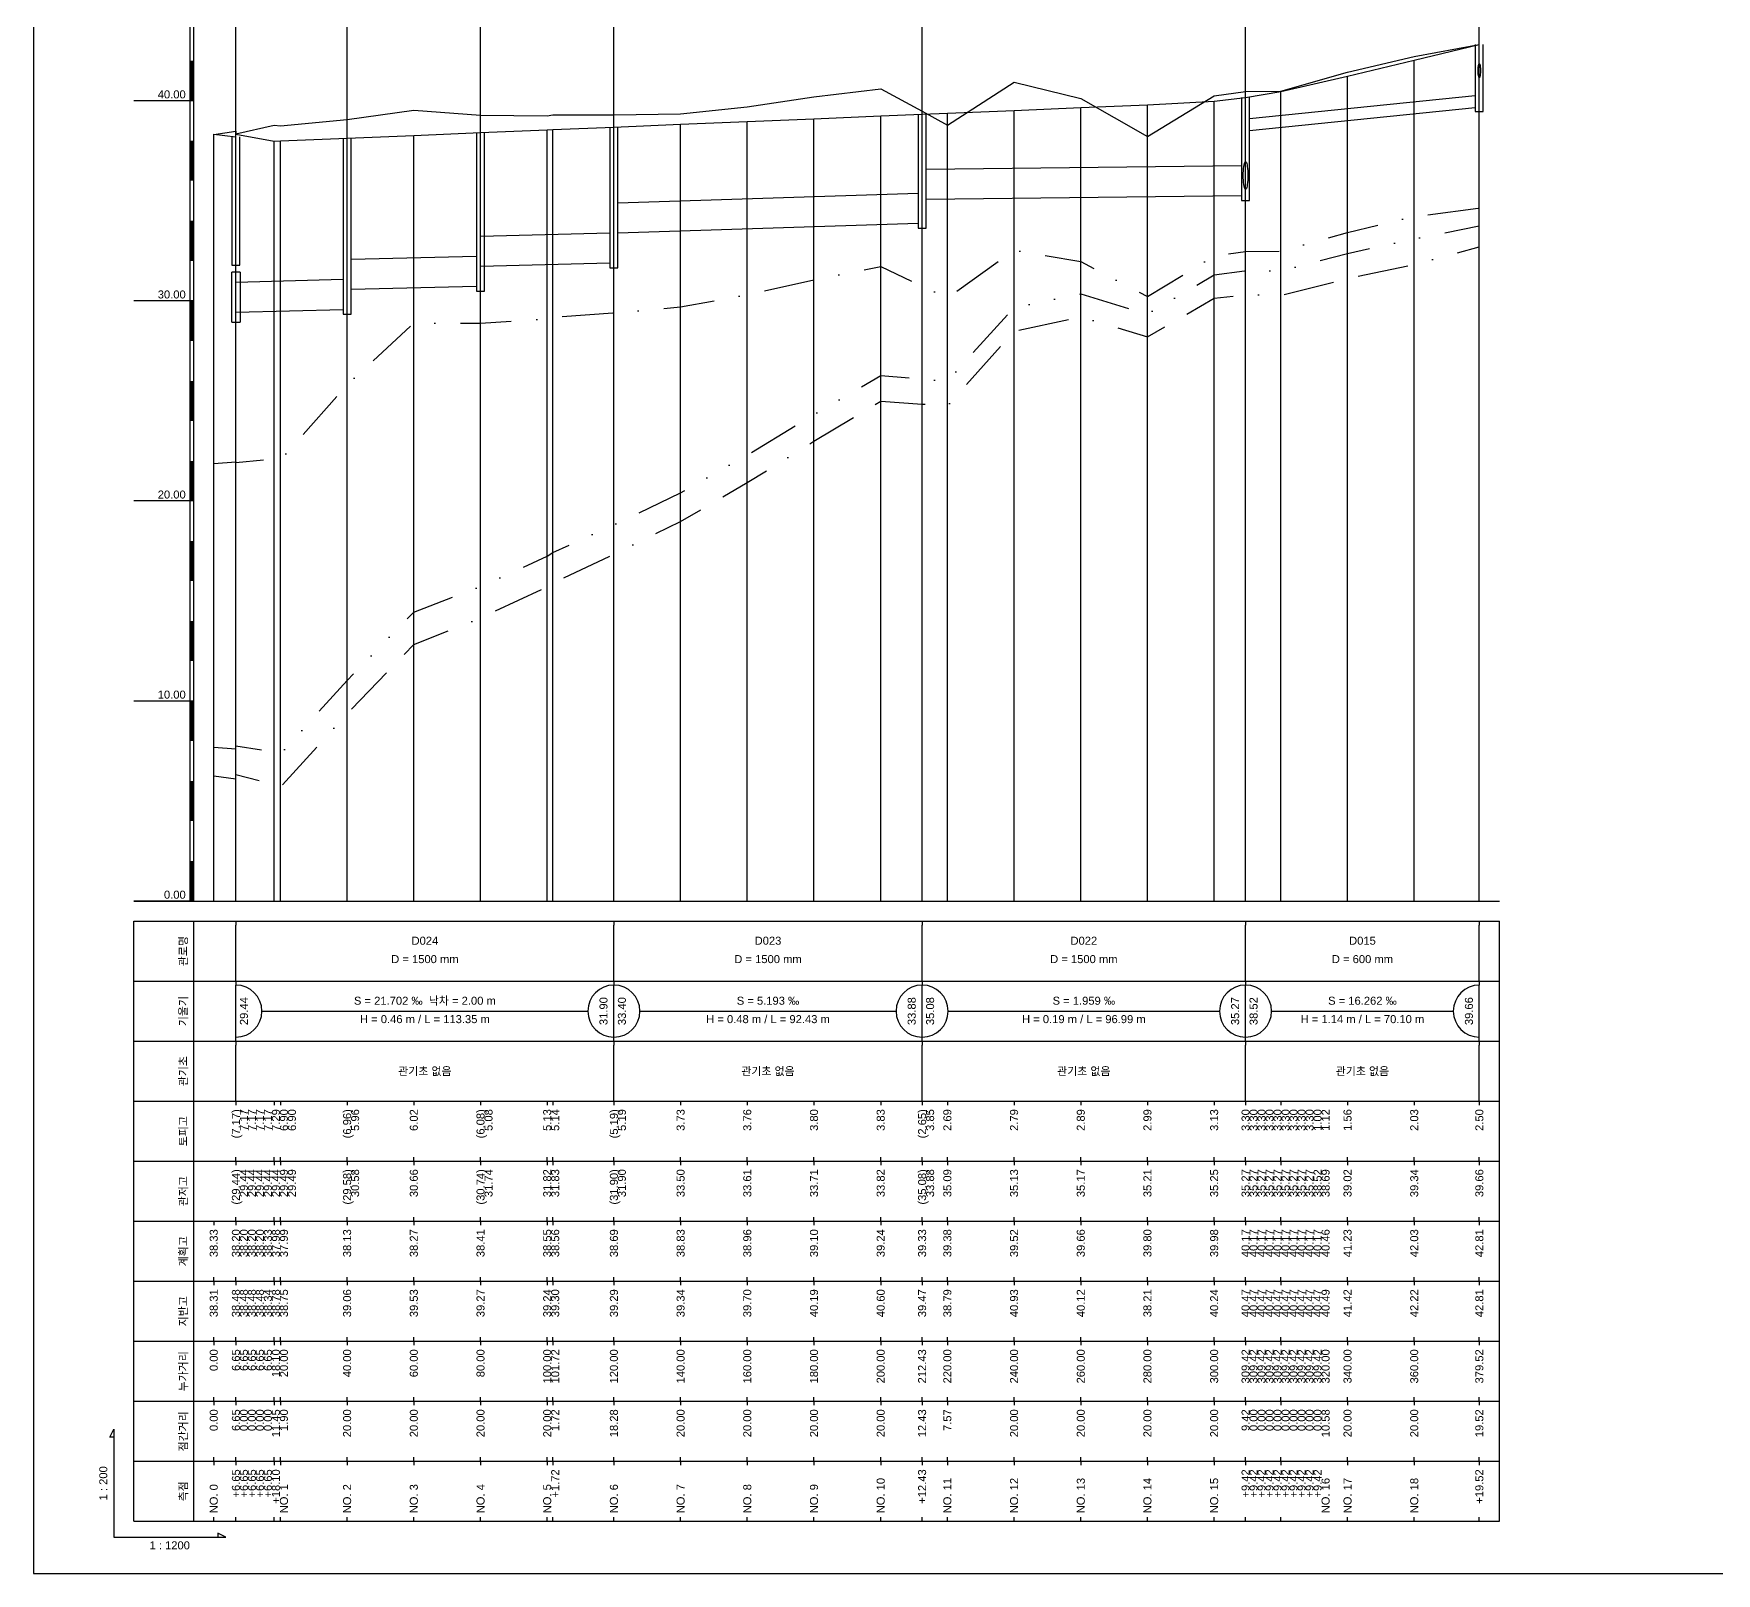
# Model space of a CAD drawing. Header units: millimetres. Extents: x -105495 to 3444, y -108190 to 2013.
# Drawn here: x 20 to 440.5, y -22540 to -22155.2 of the extents above; entities that cross this region are included whole.
import ezdxf
from ezdxf.enums import TextEntityAlignment as Align

# ---------------------------------------------------------------- set-up
doc = ezdxf.new("R2010")
doc.units = ezdxf.units.MM
for name, pattern in [('BORDER', [44.45, 12.7, -6.35, 12.7, -6.35, 0, -6.35]), ('DASHDOT', [25.4, 12.7, -6.35, 0, -6.35]), ('DIVIDE', [31.75, 12.7, -6.35, 0, -6.35, 0, -6.35])]:
    doc.linetypes.add(name, pattern=pattern)
for name, color, linetype in [('KZ_종단_계획선', 1, 'Continuous'), ('KZ_종단_관로', 4, 'Continuous'), ('KZ_종단_깃발', 7, 'Continuous'), ('KZ_종단_도각', 7, 'Continuous'), ('KZ_종단_맨홀', 4, 'Continuous'), ('KZ_종단_수직선', 7, 'Continuous'), ('KZ_종단_암거', 1, 'Continuous'), ('KZ_종단_암선1', 56, 'DASHDOT'), ('KZ_종단_암선2', 4, 'DIVIDE'), ('KZ_종단_암선3', 6, 'BORDER'), ('KZ_종단_원형관', 4, 'Continuous'), ('KZ_종단_지반선', 3, 'Continuous'), ('KZ_종단_테이블문자', 7, 'Continuous'), ('KZ_종단_테이블선', 7, 'Continuous'), ('KZ_종단_폴대', 7, 'Continuous')]:
    doc.layers.add(name, color=color, linetype=linetype)
doc.styles.get("Standard").update_dxf_attribs({"font": 'arial.ttf'})

msp = doc.modelspace()

# ---------------------------------------------------------------- linework, layer by layer
at = {"layer": 'KZ_종단_계획선'}
msp.add_lwpolyline([(65, -22180.33), (70.54, -22180.98), (70.54, -22180.98), (70.54, -22180.98), (70.54, -22180.98), (70.54, -22180.37), (80.08, -22182.1), (81.67, -22182.03), (98.33, -22181.34), (115, -22180.65), (131.67, -22179.95), (148.33, -22179.26), (149.76, -22179.2), (165, -22178.57), (181.67, -22177.87), (198.33, -22177.18), (215, -22176.49), (231.67, -22175.79), (242.02, -22175.36), (248.33, -22175.1), (265, -22174.41), (281.67, -22173.71), (298.33, -22173.02), (315, -22172.09), (322.85, -22171.17), (322.85, -22171.17), (322.85, -22171.17), (322.85, -22171.17), (322.85, -22171.17), (322.85, -22171.17), (322.85, -22171.17), (322.85, -22171.17), (322.85, -22171.17), (322.85, -22171.17), (331.67, -22169.7), (348.33, -22165.87), (365, -22161.86), (381.27, -22157.95)], dxfattribs=at)
at = {"layer": 'KZ_종단_관로'}
for p, q in [((323.85, -22176.4), (380.27, -22170.7)), ((323.85, -22179.4), (380.27, -22173.7)), ((243.02, -22189.1), (321.85, -22188.15)), ((166, -22197.5), (241.02, -22195.1)), ((243.02, -22196.6), (321.85, -22195.65)), ((131.67, -22205.81), (164, -22205)), ((166, -22205), (241.02, -22202.6)), ((99.33, -22211.62), (130.67, -22210.81)), ((131.67, -22213.31), (164, -22212.5)), ((70.54, -22217.3), (97.33, -22216.62)), ((99.33, -22219.12), (130.67, -22218.31)), ((70.54, -22224.8), (97.33, -22224.12))]:
    msp.add_line(p, q, dxfattribs=at)
at = {"layer": 'KZ_종단_깃발'}
for p, q in [((70.54, -22372), (70.54, -22117.95)), ((98.33, -22372), (98.33, -22117.95)), ((131.67, -22372), (131.67, -22117.95)), ((165, -22372), (165, -22117.95)), ((242.02, -22372), (242.02, -22117.95)), ((322.85, -22372), (322.85, -22117.95)), ((322.85, -22372), (322.85, -22117.95)), ((381.27, -22372), (381.27, -22117.95))]:
    msp.add_line(p, q, dxfattribs=at)
at = {"layer": 'KZ_종단_도각'}
msp.add_lwpolyline([(20, -22540), (861, -22540), (861, -21946), (20, -21946)], close=True, dxfattribs=at)
at = {"layer": 'KZ_종단_맨홀'}
for points in [[(380.27, -22157.95), (380.27, -22174.7), (382.27, -22174.7), (382.27, -22157.95)], [(321.85, -22171.17), (321.85, -22196.88), (323.85, -22196.88), (323.85, -22171.17)], [(321.85, -22171.17), (321.85, -22196.88), (323.85, -22196.88), (323.85, -22171.17)], [(241.02, -22175.36), (241.02, -22203.83), (243.02, -22203.83), (243.02, -22175.36)], [(69.54, -22180.98), (69.54, -22213.1), (71.54, -22213.1), (71.54, -22180.98)], [(97.33, -22181.34), (97.33, -22225.35), (99.33, -22225.35), (99.33, -22181.34)], [(130.67, -22179.95), (130.67, -22219.54), (132.67, -22219.54), (132.67, -22179.95)], [(164, -22178.57), (164, -22213.73), (166, -22213.73), (166, -22178.57)]]:
    msp.add_lwpolyline(points, dxfattribs=at)
at = {"layer": 'KZ_종단_수직선'}
for p, q in [((381.27, -22372), (381.27, -22157.95)), ((365, -22372), (365, -22161.86)), ((348.33, -22372), (348.33, -22165.87)), ((315, -22372), (315, -22172.09)), ((322.85, -22372), (322.85, -22171.17)), ((322.85, -22372), (322.85, -22171.17)), ((322.85, -22372), (322.85, -22171.17)), ((322.85, -22372), (322.85, -22171.17)), ((322.85, -22372), (322.85, -22171.17)), ((322.85, -22372), (322.85, -22171.17)), ((322.85, -22372), (322.85, -22171.17)), ((322.85, -22372), (322.85, -22171.17)), ((322.85, -22372), (322.85, -22171.17)), ((322.85, -22372), (322.85, -22171.17)), ((331.67, -22372), (331.67, -22169.7)), ((215, -22372), (215, -22176.49)), ((231.67, -22372), (231.67, -22175.79)), ((242.02, -22372), (242.02, -22175.36)), ((248.33, -22372), (248.33, -22175.1)), ((265, -22372), (265, -22174.41)), ((281.67, -22372), (281.67, -22173.71)), ((298.33, -22372), (298.33, -22173.02)), ((65, -22372), (65, -22180.33)), ((70.54, -22372), (70.54, -22180.37)), ((70.54, -22372), (70.54, -22180.98)), ((70.54, -22372), (70.54, -22180.98)), ((70.54, -22372), (70.54, -22180.98)), ((70.54, -22372), (70.54, -22180.98)), ((98.33, -22372), (98.33, -22181.34)), ((115, -22372), (115, -22180.65)), ((131.67, -22372), (131.67, -22179.95)), ((148.33, -22372), (148.33, -22179.26)), ((149.77, -22372), (149.77, -22179.2)), ((165, -22372), (165, -22178.57)), ((181.67, -22372), (181.67, -22177.87)), ((198.33, -22372), (198.33, -22177.18)), ((80.08, -22372), (80.08, -22182.1)), ((81.67, -22372), (81.67, -22182.03))]:
    msp.add_line(p, q, dxfattribs=at)
at = {"layer": 'KZ_종단_암거'}
for p, q in [((71.58, -22214.85), (69.5, -22214.85)), ((69.5, -22227.35), (69.5, -22214.85)), ((71.58, -22214.85), (69.5, -22214.85)), ((69.5, -22227.35), (69.5, -22214.85)), ((71.58, -22214.85), (71.58, -22227.35)), ((71.58, -22214.85), (71.58, -22227.35)), ((69.5, -22227.35), (71.58, -22227.35)), ((69.5, -22227.35), (71.58, -22227.35))]:
    msp.add_line(p, q, dxfattribs=at)
at = {"layer": 'KZ_종단_암선1', "flags": 128}
msp.add_lwpolyline([(65, -22262.63), (70.54, -22262.21), (70.54, -22262.21), (70.54, -22262.21), (70.54, -22262.21), (70.54, -22262.42), (80.08, -22261.5), (81.67, -22261.81), (98.33, -22242.99), (115, -22227.57), (131.67, -22227.58), (148.33, -22226.48), (149.77, -22226.08), (165, -22225.01), (181.67, -22223.49), (198.33, -22220.46), (215, -22216.75), (231.67, -22213.45), (242.02, -22218.32), (248.33, -22221.29), (265, -22209.33), (281.67, -22212.17), (298.33, -22220.95), (315, -22210.79), (322.85, -22209.66), (322.85, -22209.66), (322.85, -22209.66), (322.85, -22209.66), (322.85, -22209.66), (322.85, -22209.66), (322.85, -22209.66), (322.85, -22209.66), (322.85, -22209.66), (322.85, -22209.66), (331.67, -22209.56), (348.33, -22204.88), (365, -22200.92), (381.27, -22198.78)], dxfattribs=at)
at = {"layer": 'KZ_종단_암선2', "flags": 128}
msp.add_lwpolyline([(65, -22333.51), (70.54, -22333.92), (70.54, -22333.92), (70.54, -22333.92), (70.54, -22333.92), (70.54, -22333.21), (80.08, -22334.64), (81.67, -22335.19), (98.33, -22316.89), (115, -22299.78), (131.67, -22293.36), (148.33, -22285.84), (149.77, -22284.88), (165, -22277.93), (181.67, -22269.99), (198.33, -22260.53), (215, -22250.4), (231.67, -22240.67), (242.02, -22241.54), (248.33, -22242.08), (265, -22223.69), (281.67, -22220.27), (298.33, -22225.32), (315, -22215.47), (322.85, -22214.49), (322.85, -22214.49), (322.85, -22214.49), (322.85, -22214.49), (322.85, -22214.49), (322.85, -22214.49), (322.85, -22214.49), (322.85, -22214.49), (322.85, -22214.49), (322.85, -22214.49), (331.67, -22214.55), (348.33, -22210.15), (365, -22206.48), (381.27, -22203.29)], dxfattribs=at)
at = {"layer": 'KZ_종단_암선3', "flags": 128}
msp.add_lwpolyline([(65, -22340.67), (70.54, -22341.47), (70.54, -22341.47), (70.54, -22341.47), (70.54, -22341.47), (70.54, -22340.4), (80.08, -22342.85), (81.67, -22343.51), (98.33, -22325.16), (115, -22307.88), (131.67, -22301.23), (148.33, -22293.46), (149.77, -22292.48), (165, -22285.31), (181.67, -22277.13), (198.33, -22267.43), (215, -22257.05), (231.67, -22247.08), (242.02, -22247.8), (248.33, -22248.25), (265, -22229.62), (281.67, -22225.96), (298.33, -22230.96), (315, -22221.33), (322.85, -22220.46), (322.85, -22220.46), (322.85, -22220.46), (322.85, -22220.46), (322.85, -22220.46), (322.85, -22220.46), (322.85, -22220.46), (322.85, -22220.46), (322.85, -22220.46), (322.85, -22220.46), (331.67, -22220.62), (348.33, -22216.41), (365, -22212.92), (381.27, -22208.5)], dxfattribs=at)
at = {"layer": 'KZ_종단_원형관'}
for p, q in [((380.97, -22164.45), (380.98, -22164.15)), ((380.98, -22164.75), (380.97, -22164.45)), ((380.98, -22164.15), (380.99, -22163.85)), ((380.99, -22163.85), (381.01, -22163.57)), ((381.01, -22163.57), (381.04, -22163.33)), ((381.04, -22163.33), (381.08, -22163.11)), ((381.08, -22163.11), (381.12, -22162.93)), ((381.12, -22162.93), (381.17, -22162.81)), ((381.17, -22162.81), (381.22, -22162.73)), ((381.22, -22162.73), (381.27, -22162.7)), ((381.27, -22162.7), (381.32, -22162.73)), ((381.32, -22162.73), (381.37, -22162.81)), ((381.37, -22162.81), (381.41, -22162.93)), ((381.41, -22162.93), (381.45, -22163.11)), ((381.45, -22163.11), (381.49, -22163.33)), ((381.49, -22163.33), (381.52, -22163.57)), ((381.52, -22163.57), (381.54, -22163.85)), ((381.54, -22163.85), (381.55, -22164.15)), ((381.55, -22164.15), (381.56, -22164.45)), ((381.56, -22164.45), (381.55, -22164.75)), ((380.99, -22165.05), (380.98, -22164.75)), ((381.01, -22165.32), (380.99, -22165.05)), ((381.04, -22165.57), (381.01, -22165.32)), ((381.08, -22165.79), (381.04, -22165.57)), ((381.12, -22165.97), (381.08, -22165.79)), ((381.17, -22166.09), (381.12, -22165.97)), ((381.22, -22166.17), (381.17, -22166.09)), ((381.27, -22166.2), (381.22, -22166.17)), ((381.32, -22166.17), (381.27, -22166.2)), ((381.37, -22166.09), (381.32, -22166.17)), ((381.41, -22165.97), (381.37, -22166.09)), ((381.45, -22165.79), (381.41, -22165.97)), ((381.49, -22165.57), (381.45, -22165.79)), ((381.52, -22165.32), (381.49, -22165.57)), ((381.54, -22165.05), (381.52, -22165.32)), ((381.55, -22164.75), (381.54, -22165.05)), ((322.28, -22190.07), (322.3, -22189.49)), ((322.28, -22190.07), (322.3, -22189.49)), ((322.3, -22189.49), (322.35, -22188.94)), ((322.3, -22189.49), (322.35, -22188.94)), ((322.35, -22188.94), (322.4, -22188.44)), ((322.35, -22188.94), (322.41, -22188.44)), ((322.4, -22188.44), (322.48, -22188.01)), ((322.41, -22188.44), (322.48, -22188.01)), ((322.48, -22188.01), (322.56, -22187.67)), ((322.48, -22188.01), (322.56, -22187.67)), ((322.56, -22187.67), (322.65, -22187.41)), ((322.56, -22187.67), (322.65, -22187.41)), ((322.65, -22187.41), (322.75, -22187.25)), ((322.65, -22187.41), (322.75, -22187.25)), ((322.75, -22187.25), (322.85, -22187.2)), ((322.75, -22187.25), (322.85, -22187.2)), ((322.85, -22187.2), (322.95, -22187.25)), ((322.85, -22187.2), (322.95, -22187.25)), ((322.95, -22187.25), (323.05, -22187.41)), ((322.95, -22187.25), (323.05, -22187.41)), ((323.05, -22187.41), (323.14, -22187.67)), ((323.05, -22187.41), (323.14, -22187.67)), ((323.14, -22187.67), (323.22, -22188.01)), ((323.14, -22187.67), (323.22, -22188.01)), ((323.22, -22188.01), (323.29, -22188.44)), ((323.22, -22188.01), (323.29, -22188.44)), ((323.29, -22188.44), (323.35, -22188.94)), ((323.29, -22188.44), (323.35, -22188.94)), ((323.35, -22188.94), (323.39, -22189.49)), ((323.35, -22188.94), (323.39, -22189.49)), ((323.39, -22189.49), (323.42, -22190.07)), ((323.39, -22189.49), (323.42, -22190.07)), ((322.27, -22190.67), (322.28, -22190.07)), ((322.27, -22190.67), (322.28, -22190.07)), ((322.28, -22191.28), (322.27, -22190.67)), ((322.28, -22191.28), (322.27, -22190.67)), ((322.3, -22191.86), (322.28, -22191.28)), ((322.3, -22191.86), (322.28, -22191.28)), ((322.35, -22192.41), (322.3, -22191.86)), ((322.35, -22192.41), (322.3, -22191.86)), ((322.4, -22192.91), (322.35, -22192.41)), ((322.41, -22192.91), (322.35, -22192.41)), ((322.48, -22193.34), (322.4, -22192.91)), ((322.48, -22193.34), (322.41, -22192.91)), ((322.56, -22193.68), (322.48, -22193.34)), ((322.56, -22193.68), (322.48, -22193.34)), ((322.65, -22193.94), (322.56, -22193.68)), ((322.65, -22193.94), (322.56, -22193.68)), ((322.75, -22194.1), (322.65, -22193.94)), ((322.75, -22194.1), (322.65, -22193.94)), ((323.05, -22193.94), (322.95, -22194.1)), ((323.05, -22193.94), (322.95, -22194.1)), ((323.14, -22193.68), (323.05, -22193.94)), ((323.14, -22193.68), (323.05, -22193.94)), ((323.22, -22193.34), (323.14, -22193.68)), ((323.22, -22193.34), (323.14, -22193.68)), ((323.29, -22192.91), (323.22, -22193.34)), ((323.29, -22192.91), (323.22, -22193.34)), ((323.35, -22192.41), (323.29, -22192.91)), ((323.35, -22192.41), (323.29, -22192.91)), ((323.39, -22191.86), (323.35, -22192.41)), ((323.39, -22191.86), (323.35, -22192.41)), ((323.42, -22191.28), (323.39, -22191.86)), ((323.42, -22191.28), (323.39, -22191.86)), ((323.42, -22190.07), (323.43, -22190.67)), ((323.42, -22190.07), (323.43, -22190.67)), ((323.43, -22190.67), (323.42, -22191.28)), ((323.43, -22190.67), (323.42, -22191.28)), ((322.85, -22194.15), (322.75, -22194.1)), ((322.85, -22194.15), (322.75, -22194.1)), ((322.95, -22194.1), (322.85, -22194.15)), ((322.95, -22194.1), (322.85, -22194.15))]:
    msp.add_line(p, q, dxfattribs=at)
at = {"layer": 'KZ_종단_지반선', "flags": 128}
msp.add_lwpolyline([(65, -22180.45), (70.54, -22179.58), (70.54, -22179.58), (70.54, -22179.58), (70.54, -22179.58), (70.54, -22180.3), (80.08, -22178.09), (81.67, -22178.27), (98.33, -22176.68), (115, -22174.37), (131.67, -22175.63), (148.33, -22175.78), (149.77, -22175.48), (165, -22175.55), (181.67, -22175.28), (198.33, -22173.5), (215, -22171.04), (231.67, -22168.99), (242.02, -22174.63), (248.33, -22178.07), (265, -22167.36), (281.67, -22171.42), (298.33, -22180.95), (315, -22170.79), (322.85, -22169.66), (322.85, -22169.66), (322.85, -22169.66), (322.85, -22169.66), (322.85, -22169.66), (322.85, -22169.66), (322.85, -22169.66), (322.85, -22169.66), (322.85, -22169.66), (322.85, -22169.66), (331.67, -22169.56), (348.33, -22164.88), (365, -22160.92), (381.27, -22157.97)], dxfattribs=at)
at = {"layer": 'KZ_종단_테이블문자'}
for p, q in [((70.54, -22377), (70.54, -22378)), ((70.54, -22391), (70.54, -22378)), ((165, -22377), (165, -22378)), ((165, -22377), (165, -22378)), ((165, -22391), (165, -22378)), ((165, -22391), (165, -22378)), ((242.02, -22377), (242.02, -22378)), ((242.02, -22377), (242.02, -22378)), ((242.02, -22391), (242.02, -22378)), ((242.02, -22391), (242.02, -22378)), ((322.85, -22377), (322.85, -22378)), ((322.85, -22377), (322.85, -22378)), ((322.85, -22391), (322.85, -22378)), ((322.85, -22391), (322.85, -22378)), ((381.27, -22377), (381.27, -22378)), ((381.27, -22391), (381.27, -22378)), ((70.54, -22392), (70.54, -22391)), ((165, -22392), (165, -22391)), ((165, -22392), (165, -22391)), ((242.02, -22392), (242.02, -22391)), ((242.02, -22392), (242.02, -22391)), ((322.85, -22392), (322.85, -22391)), ((322.85, -22392), (322.85, -22391)), ((381.27, -22392), (381.27, -22391)), ((70.54, -22392), (70.54, -22393)), ((70.54, -22406), (70.54, -22393)), ((165, -22392), (165, -22393)), ((165, -22392), (165, -22393)), ((165, -22406), (165, -22393)), ((165, -22406), (165, -22393)), ((242.02, -22392), (242.02, -22393)), ((242.02, -22392), (242.02, -22393)), ((242.02, -22406), (242.02, -22393)), ((242.02, -22406), (242.02, -22393)), ((322.85, -22392), (322.85, -22393)), ((322.85, -22392), (322.85, -22393)), ((322.85, -22406), (322.85, -22393)), ((322.85, -22406), (322.85, -22393)), ((381.27, -22392), (381.27, -22393)), ((381.27, -22406), (381.27, -22393)), ((76.96, -22399.5), (158.58, -22399.5)), ((171.42, -22399.5), (235.61, -22399.5)), ((248.44, -22399.5), (316.43, -22399.5)), ((329.27, -22399.5), (374.85, -22399.5)), ((70.54, -22407), (70.54, -22406)), ((70.54, -22407), (70.54, -22408)), ((70.54, -22421), (70.54, -22408)), ((165, -22407), (165, -22406)), ((165, -22407), (165, -22406)), ((165, -22407), (165, -22408)), ((165, -22407), (165, -22408)), ((165, -22421), (165, -22408)), ((165, -22421), (165, -22408)), ((242.02, -22407), (242.02, -22406)), ((242.02, -22407), (242.02, -22406)), ((242.02, -22407), (242.02, -22408)), ((242.02, -22407), (242.02, -22408)), ((242.02, -22421), (242.02, -22408)), ((242.02, -22421), (242.02, -22408)), ((322.85, -22407), (322.85, -22406)), ((322.85, -22407), (322.85, -22406)), ((322.85, -22407), (322.85, -22408)), ((322.85, -22407), (322.85, -22408)), ((322.85, -22421), (322.85, -22408)), ((322.85, -22421), (322.85, -22408)), ((381.27, -22407), (381.27, -22406)), ((381.27, -22407), (381.27, -22408)), ((381.27, -22421), (381.27, -22408)), ((70.54, -22422), (70.54, -22421)), ((165, -22422), (165, -22421)), ((165, -22422), (165, -22421)), ((242.02, -22422), (242.02, -22421)), ((242.02, -22422), (242.02, -22421)), ((322.85, -22422), (322.85, -22421)), ((322.85, -22422), (322.85, -22421)), ((381.27, -22422), (381.27, -22421))]:
    msp.add_line(p, q, dxfattribs=at)
for centre, start, end in [((70.54, -22399.5), 270, 90), ((165, -22399.5), 90, 270), ((165, -22399.5), 270, 90), ((242.02, -22399.5), 90, 270), ((242.02, -22399.5), 270, 90), ((322.85, -22399.5), 90, 270), ((322.85, -22399.5), 270, 90), ((381.27, -22399.5), 90, 270)]:
    msp.add_arc(centre, 6.5, start, end, dxfattribs=at)
at = {"layer": 'KZ_종단_테이블선'}
for p, q in [((45, -22372), (386.27, -22372)), ((45, -22392), (45, -22377)), ((45, -22377), (386.27, -22377)), ((60, -22392), (60, -22377)), ((386.27, -22392), (386.27, -22377)), ((45, -22407), (45, -22392)), ((45, -22392), (386.27, -22392)), ((60, -22407), (60, -22392)), ((386.27, -22407), (386.27, -22392)), ((45, -22422), (45, -22407)), ((45, -22407), (386.27, -22407)), ((60, -22422), (60, -22407)), ((386.27, -22422), (386.27, -22407)), ((45, -22437), (45, -22422)), ((45, -22422), (386.27, -22422)), ((60, -22437), (60, -22422)), ((70.54, -22422), (70.54, -22423)), ((70.54, -22422), (70.54, -22423)), ((70.54, -22422), (70.54, -22423)), ((70.54, -22422), (70.54, -22423)), ((70.54, -22422), (70.54, -22423)), ((80.08, -22422), (80.08, -22423)), ((81.67, -22422), (81.67, -22423)), ((98.33, -22422), (98.33, -22423)), ((115, -22422), (115, -22423)), ((131.67, -22422), (131.67, -22423)), ((148.33, -22422), (148.33, -22423)), ((149.76, -22422), (149.76, -22423)), ((165, -22422), (165, -22423)), ((181.67, -22422), (181.67, -22423)), ((198.33, -22422), (198.33, -22423)), ((215, -22422), (215, -22423)), ((231.67, -22422), (231.67, -22423)), ((242.02, -22422), (242.02, -22423)), ((248.33, -22422), (248.33, -22423)), ((265, -22422), (265, -22423)), ((281.67, -22422), (281.67, -22423)), ((298.33, -22422), (298.33, -22423)), ((315, -22422), (315, -22423)), ((322.85, -22422), (322.85, -22423)), ((322.85, -22422), (322.85, -22423)), ((322.85, -22422), (322.85, -22423)), ((322.85, -22422), (322.85, -22423)), ((322.85, -22422), (322.85, -22423)), ((322.85, -22422), (322.85, -22423)), ((322.85, -22422), (322.85, -22423)), ((322.85, -22422), (322.85, -22423)), ((322.85, -22422), (322.85, -22423)), ((322.85, -22422), (322.85, -22423)), ((331.67, -22422), (331.67, -22423)), ((348.33, -22422), (348.33, -22423)), ((365, -22422), (365, -22423)), ((381.27, -22422), (381.27, -22423)), ((386.27, -22437), (386.27, -22422)), ((45, -22452), (45, -22437)), ((45, -22437), (386.27, -22437)), ((60, -22452), (60, -22437)), ((70.54, -22437), (70.54, -22436)), ((70.54, -22437), (70.54, -22436)), ((70.54, -22437), (70.54, -22436)), ((70.54, -22437), (70.54, -22436)), ((70.54, -22437), (70.54, -22436)), ((70.54, -22437), (70.54, -22438)), ((70.54, -22437), (70.54, -22438)), ((70.54, -22437), (70.54, -22438)), ((70.54, -22437), (70.54, -22438)), ((70.54, -22437), (70.54, -22438)), ((80.08, -22437), (80.08, -22436)), ((80.08, -22437), (80.08, -22438)), ((81.67, -22437), (81.67, -22436)), ((81.67, -22437), (81.67, -22438)), ((98.33, -22437), (98.33, -22436)), ((98.33, -22437), (98.33, -22438)), ((115, -22437), (115, -22436)), ((115, -22437), (115, -22438)), ((131.67, -22437), (131.67, -22436)), ((131.67, -22437), (131.67, -22438)), ((148.33, -22437), (148.33, -22436)), ((148.33, -22437), (148.33, -22438)), ((149.76, -22437), (149.76, -22436)), ((149.76, -22437), (149.76, -22438)), ((165, -22437), (165, -22436)), ((165, -22437), (165, -22438)), ((181.67, -22437), (181.67, -22436)), ((181.67, -22437), (181.67, -22438)), ((198.33, -22437), (198.33, -22436)), ((198.33, -22437), (198.33, -22438)), ((215, -22437), (215, -22436)), ((215, -22437), (215, -22438)), ((231.67, -22437), (231.67, -22436)), ((231.67, -22437), (231.67, -22438)), ((242.02, -22437), (242.02, -22436)), ((242.02, -22437), (242.02, -22438)), ((248.33, -22437), (248.33, -22436)), ((248.33, -22437), (248.33, -22438)), ((265, -22437), (265, -22436)), ((265, -22437), (265, -22438)), ((281.67, -22437), (281.67, -22436)), ((281.67, -22437), (281.67, -22438)), ((298.33, -22437), (298.33, -22436)), ((298.33, -22437), (298.33, -22438)), ((315, -22437), (315, -22436)), ((315, -22437), (315, -22438)), ((322.85, -22437), (322.85, -22436)), ((322.85, -22437), (322.85, -22436)), ((322.85, -22437), (322.85, -22436)), ((322.85, -22437), (322.85, -22436)), ((322.85, -22437), (322.85, -22436)), ((322.85, -22437), (322.85, -22436)), ((322.85, -22437), (322.85, -22436)), ((322.85, -22437), (322.85, -22436)), ((322.85, -22437), (322.85, -22436)), ((322.85, -22437), (322.85, -22436)), ((322.85, -22437), (322.85, -22438)), ((322.85, -22437), (322.85, -22438)), ((322.85, -22437), (322.85, -22438)), ((322.85, -22437), (322.85, -22438)), ((322.85, -22437), (322.85, -22438)), ((322.85, -22437), (322.85, -22438)), ((322.85, -22437), (322.85, -22438)), ((322.85, -22437), (322.85, -22438)), ((322.85, -22437), (322.85, -22438)), ((322.85, -22437), (322.85, -22438)), ((331.67, -22437), (331.67, -22436)), ((331.67, -22437), (331.67, -22438)), ((348.33, -22437), (348.33, -22436)), ((348.33, -22437), (348.33, -22438)), ((365, -22437), (365, -22436)), ((365, -22437), (365, -22438)), ((381.27, -22437), (381.27, -22436)), ((381.27, -22437), (381.27, -22438)), ((386.27, -22452), (386.27, -22437)), ((45, -22467), (45, -22452)), ((45, -22452), (386.27, -22452)), ((60, -22467), (60, -22452)), ((65, -22452), (65, -22453)), ((70.54, -22452), (70.54, -22451)), ((70.54, -22452), (70.54, -22451)), ((70.54, -22452), (70.54, -22451)), ((70.54, -22452), (70.54, -22451)), ((70.54, -22452), (70.54, -22451)), ((70.54, -22452), (70.54, -22453)), ((70.54, -22452), (70.54, -22453)), ((70.54, -22452), (70.54, -22453)), ((70.54, -22452), (70.54, -22453)), ((70.54, -22452), (70.54, -22453)), ((80.08, -22452), (80.08, -22451)), ((80.08, -22452), (80.08, -22453)), ((81.67, -22452), (81.67, -22451)), ((81.67, -22452), (81.67, -22453)), ((98.33, -22452), (98.33, -22451)), ((98.33, -22452), (98.33, -22453)), ((115, -22452), (115, -22451)), ((115, -22452), (115, -22453)), ((131.67, -22452), (131.67, -22451)), ((131.67, -22452), (131.67, -22453)), ((148.33, -22452), (148.33, -22451)), ((148.33, -22452), (148.33, -22453)), ((149.76, -22452), (149.76, -22451)), ((149.77, -22452), (149.77, -22453)), ((165, -22452), (165, -22451)), ((165, -22452), (165, -22453)), ((181.67, -22452), (181.67, -22451)), ((181.67, -22452), (181.67, -22453)), ((198.33, -22452), (198.33, -22451)), ((198.33, -22452), (198.33, -22453)), ((215, -22452), (215, -22451)), ((215, -22452), (215, -22453)), ((231.67, -22452), (231.67, -22451)), ((231.67, -22452), (231.67, -22453)), ((242.02, -22452), (242.02, -22451)), ((242.02, -22452), (242.02, -22453)), ((248.33, -22452), (248.33, -22451)), ((248.33, -22452), (248.33, -22453)), ((265, -22452), (265, -22451)), ((265, -22452), (265, -22453)), ((281.67, -22452), (281.67, -22451)), ((281.67, -22452), (281.67, -22453)), ((298.33, -22452), (298.33, -22451)), ((298.33, -22452), (298.33, -22453)), ((315, -22452), (315, -22451)), ((315, -22452), (315, -22453)), ((322.85, -22452), (322.85, -22451)), ((322.85, -22452), (322.85, -22451)), ((322.85, -22452), (322.85, -22451)), ((322.85, -22452), (322.85, -22451)), ((322.85, -22452), (322.85, -22451)), ((322.85, -22452), (322.85, -22451)), ((322.85, -22452), (322.85, -22451)), ((322.85, -22452), (322.85, -22451)), ((322.85, -22452), (322.85, -22451)), ((322.85, -22452), (322.85, -22451)), ((322.85, -22452), (322.85, -22453)), ((322.85, -22452), (322.85, -22453)), ((322.85, -22452), (322.85, -22453)), ((322.85, -22452), (322.85, -22453)), ((322.85, -22452), (322.85, -22453)), ((322.85, -22452), (322.85, -22453)), ((322.85, -22452), (322.85, -22453)), ((322.85, -22452), (322.85, -22453)), ((322.85, -22452), (322.85, -22453)), ((322.85, -22452), (322.85, -22453)), ((331.67, -22452), (331.67, -22451)), ((331.67, -22452), (331.67, -22453)), ((348.33, -22452), (348.33, -22451)), ((348.33, -22452), (348.33, -22453)), ((365, -22452), (365, -22451)), ((365, -22452), (365, -22453)), ((381.27, -22452), (381.27, -22451)), ((381.27, -22452), (381.27, -22453)), ((386.27, -22467), (386.27, -22452)), ((45, -22482), (45, -22467)), ((45, -22467), (386.27, -22467)), ((60, -22482), (60, -22467)), ((65, -22467), (65, -22466)), ((65, -22467), (65, -22468)), ((70.54, -22467), (70.54, -22466)), ((70.54, -22467), (70.54, -22466)), ((70.54, -22467), (70.54, -22466)), ((70.54, -22467), (70.54, -22466)), ((70.54, -22467), (70.54, -22466)), ((70.54, -22467), (70.54, -22468)), ((70.54, -22467), (70.54, -22468)), ((70.54, -22467), (70.54, -22468)), ((70.54, -22467), (70.54, -22468)), ((70.54, -22467), (70.54, -22468)), ((80.08, -22467), (80.08, -22466)), ((80.08, -22467), (80.08, -22468)), ((81.67, -22467), (81.67, -22466)), ((81.67, -22467), (81.67, -22468)), ((98.33, -22467), (98.33, -22466)), ((98.33, -22467), (98.33, -22468)), ((115, -22467), (115, -22466)), ((115, -22467), (115, -22468)), ((131.67, -22467), (131.67, -22466)), ((131.67, -22467), (131.67, -22468)), ((148.33, -22467), (148.33, -22466)), ((148.33, -22467), (148.33, -22468)), ((149.77, -22467), (149.77, -22466)), ((149.77, -22467), (149.77, -22468)), ((165, -22467), (165, -22466)), ((165, -22467), (165, -22468)), ((181.67, -22467), (181.67, -22466)), ((181.67, -22467), (181.67, -22468)), ((198.33, -22467), (198.33, -22466)), ((198.33, -22467), (198.33, -22468)), ((215, -22467), (215, -22466)), ((215, -22467), (215, -22468)), ((231.67, -22467), (231.67, -22466)), ((231.67, -22467), (231.67, -22468)), ((242.02, -22467), (242.02, -22466)), ((242.02, -22467), (242.02, -22468)), ((248.33, -22467), (248.33, -22466)), ((248.33, -22467), (248.33, -22468)), ((265, -22467), (265, -22466)), ((265, -22467), (265, -22468)), ((281.67, -22467), (281.67, -22466)), ((281.67, -22467), (281.67, -22468)), ((298.33, -22467), (298.33, -22466)), ((298.33, -22467), (298.33, -22468)), ((315, -22467), (315, -22466)), ((315, -22467), (315, -22468)), ((322.85, -22467), (322.85, -22466)), ((322.85, -22467), (322.85, -22466)), ((322.85, -22467), (322.85, -22466)), ((322.85, -22467), (322.85, -22466)), ((322.85, -22467), (322.85, -22466)), ((322.85, -22467), (322.85, -22466)), ((322.85, -22467), (322.85, -22466)), ((322.85, -22467), (322.85, -22466)), ((322.85, -22467), (322.85, -22466)), ((322.85, -22467), (322.85, -22466)), ((322.85, -22467), (322.85, -22468)), ((322.85, -22467), (322.85, -22468)), ((322.85, -22467), (322.85, -22468)), ((322.85, -22467), (322.85, -22468)), ((322.85, -22467), (322.85, -22468)), ((322.85, -22467), (322.85, -22468)), ((322.85, -22467), (322.85, -22468)), ((322.85, -22467), (322.85, -22468)), ((322.85, -22467), (322.85, -22468)), ((322.85, -22467), (322.85, -22468)), ((331.67, -22467), (331.67, -22466)), ((331.67, -22467), (331.67, -22468)), ((348.33, -22467), (348.33, -22466)), ((348.33, -22467), (348.33, -22468)), ((365, -22467), (365, -22466)), ((365, -22467), (365, -22468)), ((381.27, -22467), (381.27, -22466)), ((381.27, -22467), (381.27, -22468)), ((386.27, -22482), (386.27, -22467)), ((45, -22497), (45, -22482)), ((45, -22482), (386.27, -22482)), ((60, -22497), (60, -22482)), ((65, -22482), (65, -22481)), ((65, -22482), (65, -22483)), ((70.54, -22482), (70.54, -22481)), ((70.54, -22482), (70.54, -22481)), ((70.54, -22482), (70.54, -22481)), ((70.54, -22482), (70.54, -22481)), ((70.54, -22482), (70.54, -22481)), ((70.54, -22482), (70.54, -22483)), ((70.54, -22482), (70.54, -22483)), ((70.54, -22482), (70.54, -22483)), ((70.54, -22482), (70.54, -22483)), ((70.54, -22482), (70.54, -22483)), ((80.08, -22482), (80.08, -22481)), ((80.08, -22482), (80.08, -22483)), ((81.67, -22482), (81.67, -22481)), ((81.67, -22482), (81.67, -22483)), ((98.33, -22482), (98.33, -22481)), ((98.33, -22482), (98.33, -22483)), ((115, -22482), (115, -22481)), ((115, -22482), (115, -22483)), ((131.67, -22482), (131.67, -22481)), ((131.67, -22482), (131.67, -22483)), ((148.33, -22482), (148.33, -22481)), ((148.33, -22482), (148.33, -22483)), ((149.77, -22482), (149.77, -22481)), ((149.77, -22482), (149.77, -22483)), ((165, -22482), (165, -22481)), ((165, -22482), (165, -22483)), ((181.67, -22482), (181.67, -22481)), ((181.67, -22482), (181.67, -22483)), ((198.33, -22482), (198.33, -22481)), ((198.33, -22482), (198.33, -22483)), ((215, -22482), (215, -22481)), ((215, -22482), (215, -22483)), ((231.67, -22482), (231.67, -22481)), ((231.67, -22482), (231.67, -22483)), ((242.02, -22482), (242.02, -22481)), ((242.02, -22482), (242.02, -22483)), ((248.33, -22482), (248.33, -22481)), ((248.33, -22482), (248.33, -22483)), ((265, -22482), (265, -22481)), ((265, -22482), (265, -22483)), ((281.67, -22482), (281.67, -22481)), ((281.67, -22482), (281.67, -22483)), ((298.33, -22482), (298.33, -22481)), ((298.33, -22482), (298.33, -22483)), ((315, -22482), (315, -22481)), ((315, -22482), (315, -22483)), ((322.85, -22482), (322.85, -22481)), ((322.85, -22482), (322.85, -22481)), ((322.85, -22482), (322.85, -22481)), ((322.85, -22482), (322.85, -22481)), ((322.85, -22482), (322.85, -22481)), ((322.85, -22482), (322.85, -22481)), ((322.85, -22482), (322.85, -22481)), ((322.85, -22482), (322.85, -22481)), ((322.85, -22482), (322.85, -22481)), ((322.85, -22482), (322.85, -22481)), ((322.85, -22482), (322.85, -22483)), ((322.85, -22482), (322.85, -22483)), ((322.85, -22482), (322.85, -22483)), ((322.85, -22482), (322.85, -22483)), ((322.85, -22482), (322.85, -22483)), ((322.85, -22482), (322.85, -22483)), ((322.85, -22482), (322.85, -22483)), ((322.85, -22482), (322.85, -22483)), ((322.85, -22482), (322.85, -22483)), ((322.85, -22482), (322.85, -22483)), ((331.67, -22482), (331.67, -22481)), ((331.67, -22482), (331.67, -22483)), ((348.33, -22482), (348.33, -22481)), ((348.33, -22482), (348.33, -22483)), ((365, -22482), (365, -22481)), ((365, -22482), (365, -22483)), ((381.27, -22482), (381.27, -22481)), ((381.27, -22482), (381.27, -22483)), ((386.27, -22497), (386.27, -22482)), ((65, -22497), (65, -22496)), ((70.54, -22497), (70.54, -22496)), ((70.54, -22497), (70.54, -22496)), ((70.54, -22497), (70.54, -22496)), ((70.54, -22497), (70.54, -22496)), ((70.54, -22497), (70.54, -22496)), ((80.08, -22497), (80.08, -22496)), ((81.67, -22497), (81.67, -22496)), ((98.33, -22497), (98.33, -22496)), ((115, -22497), (115, -22496)), ((131.67, -22497), (131.67, -22496)), ((148.33, -22497), (148.33, -22496)), ((149.77, -22497), (149.77, -22496)), ((165, -22497), (165, -22496)), ((181.67, -22497), (181.67, -22496)), ((198.33, -22497), (198.33, -22496)), ((215, -22497), (215, -22496)), ((231.67, -22497), (231.67, -22496)), ((242.02, -22497), (242.02, -22496)), ((248.33, -22497), (248.33, -22496)), ((265, -22497), (265, -22496)), ((281.67, -22497), (281.67, -22496)), ((298.33, -22497), (298.33, -22496)), ((315, -22497), (315, -22496)), ((322.85, -22497), (322.85, -22496)), ((322.85, -22497), (322.85, -22496)), ((322.85, -22497), (322.85, -22496)), ((322.85, -22497), (322.85, -22496)), ((322.85, -22497), (322.85, -22496)), ((322.85, -22497), (322.85, -22496)), ((322.85, -22497), (322.85, -22496)), ((322.85, -22497), (322.85, -22496)), ((322.85, -22497), (322.85, -22496)), ((322.85, -22497), (322.85, -22496)), ((331.67, -22497), (331.67, -22496)), ((348.33, -22497), (348.33, -22496)), ((365, -22497), (365, -22496)), ((381.27, -22497), (381.27, -22496)), ((45, -22512), (45, -22497)), ((45, -22497), (386.27, -22497)), ((60, -22512), (60, -22497)), ((65, -22497), (65, -22498)), ((70.54, -22497), (70.54, -22498)), ((70.54, -22497), (70.54, -22498)), ((70.54, -22497), (70.54, -22498)), ((70.54, -22497), (70.54, -22498)), ((70.54, -22497), (70.54, -22498)), ((80.08, -22497), (80.08, -22498)), ((81.67, -22497), (81.67, -22498)), ((98.33, -22497), (98.33, -22498)), ((115, -22497), (115, -22498)), ((131.67, -22497), (131.67, -22498)), ((148.33, -22497), (148.33, -22498)), ((149.77, -22497), (149.77, -22498)), ((165, -22497), (165, -22498)), ((181.67, -22497), (181.67, -22498)), ((198.33, -22497), (198.33, -22498)), ((215, -22497), (215, -22498)), ((231.67, -22497), (231.67, -22498)), ((242.02, -22497), (242.02, -22498)), ((248.33, -22497), (248.33, -22498)), ((265, -22497), (265, -22498)), ((281.67, -22497), (281.67, -22498)), ((298.33, -22497), (298.33, -22498)), ((315, -22497), (315, -22498)), ((322.85, -22497), (322.85, -22498)), ((322.85, -22497), (322.85, -22498)), ((322.85, -22497), (322.85, -22498)), ((322.85, -22497), (322.85, -22498)), ((322.85, -22497), (322.85, -22498)), ((322.85, -22497), (322.85, -22498)), ((322.85, -22497), (322.85, -22498)), ((322.85, -22497), (322.85, -22498)), ((322.85, -22497), (322.85, -22498)), ((322.85, -22497), (322.85, -22498)), ((331.67, -22497), (331.67, -22498)), ((348.33, -22497), (348.33, -22498)), ((365, -22497), (365, -22498)), ((381.27, -22497), (381.27, -22498)), ((386.27, -22512), (386.27, -22497)), ((45, -22527), (45, -22512)), ((45, -22512), (386.27, -22512)), ((60, -22527), (60, -22512)), ((65, -22512), (65, -22511)), ((65, -22512), (65, -22513)), ((70.54, -22512), (70.54, -22511)), ((70.54, -22512), (70.54, -22511)), ((70.54, -22512), (70.54, -22511)), ((70.54, -22512), (70.54, -22511)), ((70.54, -22512), (70.54, -22511)), ((70.54, -22512), (70.54, -22513)), ((70.54, -22512), (70.54, -22513)), ((70.54, -22512), (70.54, -22513)), ((70.54, -22512), (70.54, -22513)), ((70.54, -22512), (70.54, -22513)), ((80.08, -22512), (80.08, -22511)), ((80.08, -22512), (80.08, -22513)), ((81.67, -22512), (81.67, -22511)), ((81.67, -22512), (81.67, -22513)), ((98.33, -22512), (98.33, -22511)), ((98.33, -22512), (98.33, -22513)), ((115, -22512), (115, -22511)), ((115, -22512), (115, -22513)), ((131.67, -22512), (131.67, -22511)), ((131.67, -22512), (131.67, -22513)), ((148.33, -22512), (148.33, -22511)), ((148.33, -22512), (148.33, -22513)), ((149.77, -22512), (149.77, -22511)), ((149.77, -22512), (149.77, -22513)), ((165, -22512), (165, -22511)), ((165, -22512), (165, -22513)), ((181.67, -22512), (181.67, -22511)), ((181.67, -22512), (181.67, -22513)), ((198.33, -22512), (198.33, -22511)), ((198.33, -22512), (198.33, -22513)), ((215, -22512), (215, -22511)), ((215, -22512), (215, -22513)), ((231.67, -22512), (231.67, -22511)), ((231.67, -22512), (231.67, -22513)), ((242.02, -22512), (242.02, -22511)), ((242.02, -22512), (242.02, -22513)), ((248.33, -22512), (248.33, -22511)), ((248.33, -22512), (248.33, -22513)), ((265, -22512), (265, -22511)), ((265, -22512), (265, -22513)), ((281.67, -22512), (281.67, -22511)), ((281.67, -22512), (281.67, -22513)), ((298.33, -22512), (298.33, -22511)), ((298.33, -22512), (298.33, -22513)), ((315, -22512), (315, -22511)), ((315, -22512), (315, -22513)), ((322.85, -22512), (322.85, -22511)), ((322.85, -22512), (322.85, -22511)), ((322.85, -22512), (322.85, -22511)), ((322.85, -22512), (322.85, -22511)), ((322.85, -22512), (322.85, -22511)), ((322.85, -22512), (322.85, -22511)), ((322.85, -22512), (322.85, -22511)), ((322.85, -22512), (322.85, -22511)), ((322.85, -22512), (322.85, -22511)), ((322.85, -22512), (322.85, -22511)), ((322.85, -22512), (322.85, -22513)), ((322.85, -22512), (322.85, -22513)), ((322.85, -22512), (322.85, -22513)), ((322.85, -22512), (322.85, -22513)), ((322.85, -22512), (322.85, -22513)), ((322.85, -22512), (322.85, -22513)), ((322.85, -22512), (322.85, -22513)), ((322.85, -22512), (322.85, -22513)), ((322.85, -22512), (322.85, -22513)), ((322.85, -22512), (322.85, -22513)), ((331.67, -22512), (331.67, -22511)), ((331.67, -22512), (331.67, -22513)), ((348.33, -22512), (348.33, -22511)), ((348.33, -22512), (348.33, -22513)), ((365, -22512), (365, -22511)), ((365, -22512), (365, -22513)), ((381.27, -22512), (381.27, -22511)), ((381.27, -22512), (381.27, -22513)), ((386.27, -22527), (386.27, -22512)), ((65, -22527), (65, -22526)), ((70.54, -22527), (70.54, -22526)), ((70.54, -22527), (70.54, -22526)), ((70.54, -22527), (70.54, -22526)), ((70.54, -22527), (70.54, -22526)), ((70.54, -22527), (70.54, -22526)), ((80.08, -22527), (80.08, -22526)), ((81.67, -22527), (81.67, -22526)), ((98.33, -22527), (98.33, -22526)), ((115, -22527), (115, -22526)), ((131.67, -22527), (131.67, -22526)), ((148.33, -22527), (148.33, -22526)), ((149.77, -22527), (149.77, -22526)), ((165, -22527), (165, -22526)), ((181.67, -22527), (181.67, -22526)), ((198.33, -22527), (198.33, -22526)), ((215, -22527), (215, -22526)), ((231.67, -22527), (231.67, -22526)), ((242.02, -22527), (242.02, -22526)), ((248.33, -22527), (248.33, -22526)), ((265, -22527), (265, -22526)), ((281.67, -22527), (281.67, -22526)), ((298.33, -22527), (298.33, -22526)), ((315, -22527), (315, -22526)), ((322.85, -22527), (322.85, -22526)), ((322.85, -22527), (322.85, -22526)), ((322.85, -22527), (322.85, -22526)), ((322.85, -22527), (322.85, -22526)), ((322.85, -22527), (322.85, -22526)), ((322.85, -22527), (322.85, -22526)), ((322.85, -22527), (322.85, -22526)), ((322.85, -22527), (322.85, -22526)), ((322.85, -22527), (322.85, -22526)), ((322.85, -22527), (322.85, -22526)), ((331.67, -22527), (331.67, -22526)), ((348.33, -22527), (348.33, -22526)), ((365, -22527), (365, -22526)), ((381.27, -22527), (381.27, -22526)), ((45, -22527), (386.27, -22527))]:
    msp.add_line(p, q, dxfattribs=at)
msp.add_lwpolyline([(40, -22506), (39, -22506), (40, -22504), (40, -22531), (68, -22531), (66, -22530), (66, -22531)], dxfattribs=at)
at = {"layer": 'KZ_종단_폴대'}
for p, q in [((60, -22172), (45, -22172)), ((60, -22222), (45, -22222)), ((60, -22272), (45, -22272)), ((60, -22322), (45, -22322)), ((60, -22372), (45, -22372))]:
    msp.add_line(p, q, dxfattribs=at)
msp.add_lwpolyline([(60, -22372), (60, -22112), (59, -22112), (59, -22372), (60, -22372)], dxfattribs=at)
at = {"layer": 'KZ_종단_폴대', "const_width": 1}
for points in [[(59.5, -22172), (59.5, -22162)], [(59.5, -22192), (59.5, -22182)], [(59.5, -22212), (59.5, -22202)], [(59.5, -22232), (59.5, -22222)], [(59.5, -22252), (59.5, -22242)], [(59.5, -22272), (59.5, -22262)], [(59.5, -22292), (59.5, -22282)], [(59.5, -22312), (59.5, -22302)], [(59.5, -22332), (59.5, -22322)], [(59.5, -22352), (59.5, -22342)], [(59.5, -22372), (59.5, -22362)]]:
    msp.add_lwpolyline(points, dxfattribs=at)

# ---------------------------------------------------------------- texts
at = {"layer": 'KZ_종단_테이블문자'}
for s, p in [('D024', (117.77, -22383.5)), ('D023', (203.51, -22383.5)), ('D022', (282.44, -22383.5)), ('D015', (352.06, -22383.5)), ('S = 21.702 ‰  낙차 = 2.00 m', (117.77, -22398.5)), ('S = 5.193 ‰', (203.51, -22398.5)), ('S = 1.959 ‰', (282.44, -22398.5)), ('S = 16.262 ‰', (352.06, -22398.5))]:
    msp.add_text(s, height=2, dxfattribs=at).set_placement(p, align=Align.BOTTOM_CENTER)
for s, p in [('D = 1500 mm', (117.77, -22385.5)), ('D = 1500 mm', (203.51, -22385.5)), ('D = 1500 mm', (282.44, -22385.5)), ('D = 600 mm', (352.06, -22385.5)), ('H = 0.46 m / L = 113.35 m', (117.77, -22400.5)), ('H = 0.48 m / L = 92.43 m', (203.51, -22400.5)), ('H = 0.19 m / L = 96.99 m', (282.44, -22400.5)), ('H = 1.14 m / L = 70.10 m', (352.06, -22400.5))]:
    msp.add_text(s, height=2, dxfattribs=at).set_placement(p, align=Align.TOP_CENTER)
for s, p in [('29.44', (71.54, -22399.5)), ('33.40', (166, -22399.5)), ('35.08', (243.02, -22399.5)), ('38.52', (323.85, -22399.5))]:
    msp.add_text(s, height=2, rotation=90, dxfattribs=at).set_placement(p, align=Align.TOP_CENTER)
for s, p in [('31.90', (164, -22399.5)), ('33.88', (241.02, -22399.5)), ('35.27', (321.85, -22399.5)), ('39.66', (380.27, -22399.5))]:
    msp.add_text(s, height=2, rotation=90, dxfattribs=at).set_placement(p, align=Align.BOTTOM_CENTER)
for p in [(117.77, -22414.5), (203.51, -22414.5), (282.44, -22414.5), (352.06, -22414.5)]:
    msp.add_text('관기초 없음', height=2, dxfattribs=at).set_placement(p, align=Align.MIDDLE_CENTER)
for s, p in [('(7.17)', (70.54, -22424)), ('7.17', (72.54, -22424)), ('7.17', (74.54, -22424)), ('7.17', (76.54, -22424)), ('7.17', (78.54, -22424)), ('7.29', (80.54, -22424)), ('6.90', (82.54, -22424)), ('6.90', (84.54, -22424)), ('(6.96)', (98.33, -22424)), ('5.96', (100.33, -22424)), ('6.02', (115, -22424)), ('(6.08)', (131.67, -22424)), ('5.08', (133.67, -22424)), ('5.13', (148.33, -22424)), ('5.14', (150.33, -22424)), ('(5.19)', (165, -22424)), ('5.19', (167, -22424)), ('3.73', (181.67, -22424)), ('3.76', (198.33, -22424)), ('3.80', (215, -22424)), ('3.83', (231.67, -22424)), ('(2.65)', (242.02, -22424)), ('3.85', (244.02, -22424)), ('2.69', (248.33, -22424)), ('2.79', (265, -22424)), ('2.89', (281.67, -22424)), ('2.99', (298.33, -22424)), ('3.13', (315, -22424)), ('3.30', (322.85, -22424)), ('3.30', (324.85, -22424)), ('3.30', (326.85, -22424)), ('3.30', (328.85, -22424)), ('3.30', (330.85, -22424)), ('3.30', (332.85, -22424)), ('3.30', (334.85, -22424)), ('3.30', (336.85, -22424)), ('3.30', (338.85, -22424)), ('1.00', (340.85, -22424)), ('1.12', (342.85, -22424)), ('1.56', (348.33, -22424)), ('2.03', (365, -22424)), ('2.50', (381.27, -22424)), ('(29.44)', (70.54, -22439)), ('29.44', (72.54, -22439)), ('29.44', (74.54, -22439)), ('29.44', (76.54, -22439)), ('29.44', (78.54, -22439)), ('29.44', (80.54, -22439)), ('29.49', (82.54, -22439)), ('29.49', (84.54, -22439)), ('(29.58)', (98.33, -22439)), ('30.58', (100.33, -22439)), ('30.66', (115, -22439)), ('(30.74)', (131.67, -22439)), ('31.74', (133.67, -22439)), ('31.82', (148.33, -22439)), ('31.83', (150.33, -22439)), ('(31.90)', (165, -22439)), ('31.90', (167, -22439)), ('33.50', (181.67, -22439)), ('33.61', (198.33, -22439)), ('33.71', (215, -22439)), ('33.82', (231.67, -22439)), ('(35.08)', (242.02, -22439)), ('33.88', (244.02, -22439)), ('35.09', (248.33, -22439)), ('35.13', (265, -22439)), ('35.17', (281.67, -22439)), ('35.21', (298.33, -22439)), ('35.25', (315, -22439)), ('35.27', (322.85, -22439)), ('35.27', (324.85, -22439)), ('35.27', (326.85, -22439)), ('35.27', (328.85, -22439)), ('35.27', (330.85, -22439)), ('35.27', (332.85, -22439)), ('35.27', (334.85, -22439)), ('35.27', (336.85, -22439)), ('35.27', (338.85, -22439)), ('38.52', (340.85, -22439)), ('38.69', (342.85, -22439)), ('39.02', (348.33, -22439)), ('39.34', (365, -22439)), ('39.66', (381.27, -22439)), ('38.33', (65, -22454)), ('38.20', (70.54, -22454)), ('38.20', (72.54, -22454)), ('38.20', (74.54, -22454)), ('38.20', (76.54, -22454)), ('38.33', (78.54, -22454)), ('37.98', (80.54, -22454)), ('37.99', (82.54, -22454)), ('38.13', (98.33, -22454)), ('38.27', (115, -22454)), ('38.41', (131.67, -22454)), ('38.55', (148.33, -22454)), ('38.56', (150.33, -22454)), ('38.69', (165, -22454)), ('38.83', (181.67, -22454)), ('38.96', (198.33, -22454)), ('39.10', (215, -22454)), ('39.24', (231.67, -22454)), ('39.33', (242.02, -22454)), ('39.38', (248.33, -22454)), ('39.52', (265, -22454)), ('39.66', (281.67, -22454)), ('39.80', (298.33, -22454)), ('39.98', (315, -22454)), ('40.17', (322.85, -22454)), ('40.17', (324.85, -22454)), ('40.17', (326.85, -22454)), ('40.17', (328.85, -22454)), ('40.17', (330.85, -22454)), ('40.17', (332.85, -22454)), ('40.17', (334.85, -22454)), ('40.17', (336.85, -22454)), ('40.17', (338.85, -22454)), ('40.17', (340.85, -22454)), ('40.46', (342.85, -22454)), ('41.23', (348.33, -22454)), ('42.03', (365, -22454)), ('42.81', (381.27, -22454)), ('38.31', (65, -22469)), ('38.48', (70.54, -22469)), ('38.48', (72.54, -22469)), ('38.48', (74.54, -22469)), ('38.48', (76.54, -22469)), ('38.34', (78.54, -22469)), ('38.78', (80.54, -22469)), ('38.75', (82.54, -22469)), ('39.06', (98.33, -22469)), ('39.53', (115, -22469)), ('39.27', (131.67, -22469)), ('39.24', (148.33, -22469)), ('39.30', (150.33, -22469)), ('39.29', (165, -22469)), ('39.34', (181.67, -22469)), ('39.70', (198.33, -22469)), ('40.19', (215, -22469)), ('40.60', (231.67, -22469)), ('39.47', (242.02, -22469)), ('38.79', (248.33, -22469)), ('40.93', (265, -22469)), ('40.12', (281.67, -22469)), ('38.21', (298.33, -22469)), ('40.24', (315, -22469)), ('40.47', (322.85, -22469)), ('40.47', (324.85, -22469)), ('40.47', (326.85, -22469)), ('40.47', (328.85, -22469)), ('40.47', (330.85, -22469)), ('40.47', (332.85, -22469)), ('40.47', (334.85, -22469)), ('40.47', (336.85, -22469)), ('40.47', (338.85, -22469)), ('40.47', (340.85, -22469)), ('40.49', (342.85, -22469)), ('41.42', (348.33, -22469)), ('42.22', (365, -22469)), ('42.81', (381.27, -22469)), ('0.00', (65, -22484)), ('6.65', (70.54, -22484)), ('6.65', (72.54, -22484)), ('6.65', (74.54, -22484)), ('6.65', (76.54, -22484)), ('6.65', (78.54, -22484)), ('18.10', (80.54, -22484)), ('20.00', (82.54, -22484)), ('40.00', (98.33, -22484)), ('60.00', (115, -22484)), ('80.00', (131.67, -22484)), ('100.00', (148.33, -22484)), ('120.00', (165, -22484)), ('140.00', (181.67, -22484)), ('160.00', (198.33, -22484)), ('180.00', (215, -22484)), ('200.00', (231.67, -22484)), ('212.43', (242.02, -22484)), ('220.00', (248.33, -22484)), ('240.00', (265, -22484)), ('260.00', (281.67, -22484)), ('280.00', (298.33, -22484)), ('300.00', (315, -22484)), ('320.00', (342.85, -22484)), ('340.00', (348.33, -22484)), ('360.00', (365, -22484)), ('101.72', (150.33, -22484)), ('309.42', (322.85, -22484)), ('309.42', (324.85, -22484)), ('309.42', (326.85, -22484)), ('309.42', (328.85, -22484)), ('309.42', (330.85, -22484)), ('309.42', (332.85, -22484)), ('309.42', (334.85, -22484)), ('309.42', (336.85, -22484)), ('309.42', (338.85, -22484)), ('309.42', (340.85, -22484)), ('379.52', (381.27, -22484)), ('0.00', (65, -22499)), ('6.65', (70.54, -22499)), ('0.00', (72.54, -22499)), ('0.00', (74.54, -22499)), ('0.00', (76.54, -22499)), ('0.00', (78.54, -22499)), ('11.45', (80.54, -22499)), ('1.90', (82.54, -22499)), ('20.00', (98.33, -22499)), ('20.00', (115, -22499)), ('20.00', (131.67, -22499)), ('20.00', (148.33, -22499)), ('1.72', (150.33, -22499)), ('18.28', (165, -22499)), ('20.00', (181.67, -22499)), ('20.00', (198.33, -22499)), ('20.00', (215, -22499)), ('20.00', (231.67, -22499)), ('12.43', (242.02, -22499)), ('7.57', (248.33, -22499)), ('20.00', (265, -22499)), ('20.00', (281.67, -22499)), ('20.00', (298.33, -22499)), ('20.00', (315, -22499)), ('9.42', (322.85, -22499)), ('0.00', (324.85, -22499)), ('0.00', (326.85, -22499)), ('0.00', (328.85, -22499)), ('0.00', (330.85, -22499)), ('0.00', (332.85, -22499)), ('0.00', (334.85, -22499)), ('0.00', (336.85, -22499)), ('0.00', (338.85, -22499)), ('0.00', (340.85, -22499)), ('10.58', (342.85, -22499)), ('20.00', (348.33, -22499)), ('20.00', (365, -22499)), ('19.52', (381.27, -22499)), ('+6.65', (70.54, -22514)), ('+6.65', (72.54, -22514)), ('+6.65', (74.54, -22514)), ('+6.65', (76.54, -22514)), ('+6.65', (78.54, -22514)), ('+18.10', (80.54, -22514)), ('+1.72', (150.33, -22514)), ('+12.43', (242.02, -22514)), ('+9.42', (322.85, -22514)), ('+9.42', (324.85, -22514)), ('+9.42', (326.85, -22514)), ('+9.42', (328.85, -22514)), ('+9.42', (330.85, -22514)), ('+9.42', (332.85, -22514)), ('+9.42', (334.85, -22514)), ('+9.42', (336.85, -22514)), ('+9.42', (338.85, -22514)), ('+9.42', (340.85, -22514)), ('+19.52', (381.27, -22514))]:
    msp.add_text(s, height=2, rotation=90, dxfattribs=at).set_placement(p, align=Align.MIDDLE_RIGHT)
for s, p in [('NO. 10', (231.67, -22525)), ('NO. 11', (248.33, -22525)), ('NO. 12', (265, -22525)), ('NO. 13', (281.67, -22525)), ('NO. 14', (298.33, -22525)), ('NO. 15', (315, -22525)), ('NO. 16', (342.85, -22525)), ('NO. 17', (348.33, -22525)), ('NO. 18', (365, -22525)), ('NO. 0', (65, -22525)), ('NO. 1', (82.54, -22525)), ('NO. 2', (98.33, -22525)), ('NO. 3', (115, -22525)), ('NO. 4', (131.67, -22525)), ('NO. 5', (148.33, -22525)), ('NO. 6', (165, -22525)), ('NO. 7', (181.67, -22525)), ('NO. 8', (198.33, -22525)), ('NO. 9', (215, -22525))]:
    msp.add_text(s, height=2, rotation=90, dxfattribs=at).set_placement(p, align=Align.MIDDLE_LEFT)
at = {"layer": 'KZ_종단_테이블선'}
for s, p in [('관로명', (59, -22384.5)), ('기울기', (59, -22399.5)), ('관기초', (59, -22414.5)), ('토피고', (59, -22429.5)), ('관저고', (59, -22444.5)), ('계획고', (59, -22459.5)), ('지반고', (59, -22474.5)), ('누가거리', (59, -22489.5)), ('점간거리', (59, -22504.5)), ('1 : 200', (39, -22517.5)), ('측점', (59, -22519.5))]:
    msp.add_text(s, height=2, rotation=90, dxfattribs=at).set_placement(p, align=Align.BOTTOM_CENTER)
msp.add_text('1 : 1200', height=2, dxfattribs=at).set_placement((54, -22532), align=Align.TOP_CENTER)
at = {"layer": 'KZ_종단_폴대'}
for s, p in [('40.00', (58, -22172)), ('30.00', (58, -22222)), ('20.00', (58, -22272)), ('10.00', (58, -22322)), ('0.00', (58, -22372))]:
    msp.add_text(s, height=2, dxfattribs=at).set_placement(p, align=Align.BOTTOM_RIGHT)

doc.saveas('drawing.dxf')
